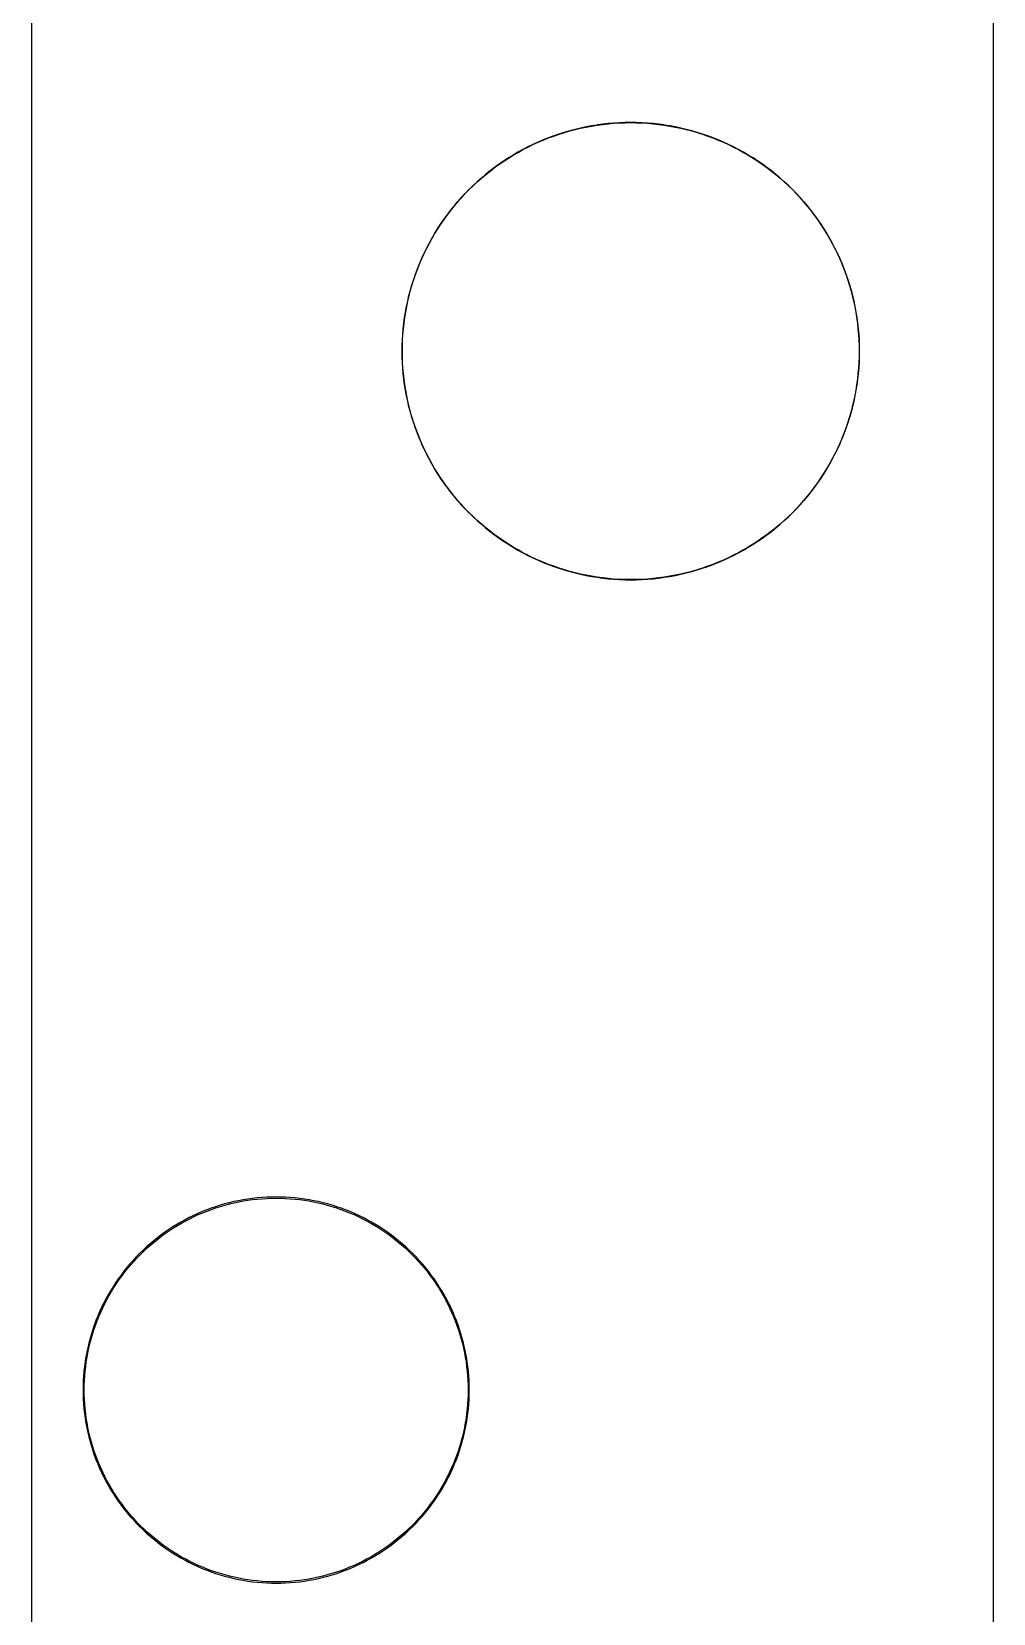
# Model space of a CAD drawing. Extents: x 4 to 24, y 9 to 138.
# Drawn here: x 3.97 to 23.95, y 39.23 to 72.11 of the extents above; entities that cross this region are included whole.
import ezdxf

# ---------------------------------------------------------------- set-up
doc = ezdxf.new("R2010")
doc.units = 0

msp = doc.modelspace()

# ---------------------------------------------------------------- linework, layer by layer
at = {"color": 5, "true_color": 0x0000ff}
msp.add_polyline3d([(23.94788, 9.25398, 0), (23.94788, 137.7541, 0), (3.96798, 137.7541, 0), (3.96798, 9.25398, 0), (23.94788, 9.25398, 0)], close=True, dxfattribs=at)
at = {"color": 34, "true_color": 0x008000}
for points in [[(3.96799, 9.25398, 0), (23.94788, 9.25398, 0), (23.94788, 137.75411, 0), (3.96799, 137.75411, 0), (3.96799, 9.25398, 0)], [(16.2974, 70.21576, 0), (16.18081, 70.21144, 0), (16.06448, 70.20433, 0), (15.9484, 70.19441, 0), (15.83258, 70.18147, 0), (15.71701, 70.16597, 0), (15.71661, 70.16591, 0), (15.60196, 70.14743, 0), (15.60194, 70.14743, 0), (15.60155, 70.14736, 0), (15.487, 70.12603, 0), (15.37295, 70.1019, 0), (15.25941, 70.07498, 0), (15.14664, 70.04526, 0), (15.03462, 70.01275, 0), (14.92363, 69.97744, 0), (14.81339, 69.93959, 0), (14.70417, 69.89895, 0), (14.59571, 69.85552, 0), (14.48878, 69.8098, 0), (14.38261, 69.76129, 0), (14.27796, 69.70998, 0), (14.2776, 69.7098, 0), (14.17397, 69.6562, 0), (14.07186, 69.59981, 0), (13.97128, 69.54114, 0), (13.87197, 69.48018, 0), (13.77418, 69.41643, 0), (13.67816, 69.35064, 0), (13.58368, 69.28232, 0), (13.49097, 69.21169, 0), (13.39978, 69.13881, 0), (13.31063, 69.06388, 0), (13.22325, 68.98666, 0), (13.13791, 68.90716, 0), (13.05434, 68.82588, 0), (13.05406, 68.82559, 0), (12.97278, 68.74203, 0), (12.89328, 68.65669, 0), (12.81606, 68.56931, 0), (12.74113, 68.48016, 0), (12.66823, 68.38897, 0), (12.59762, 68.29626, 0), (12.5293, 68.20177, 0), (12.46351, 68.10576, 0), (12.39976, 68.00797, 0), (12.3388, 67.90866, 0), (12.28012, 67.80807, 0), (12.22373, 67.70596, 0), (12.17014, 67.60232, 0), (12.16996, 67.60198, 0), (12.11865, 67.49733, 0), (12.07014, 67.39116, 0), (12.02442, 67.28422, 0), (11.98098, 67.17577, 0), (11.94034, 67.06655, 0), (11.9025, 66.95631, 0), (11.86719, 66.84531, 0), (11.83468, 66.7333, 0), (11.80496, 66.62052, 0), (11.77804, 66.50699, 0), (11.75391, 66.39294, 0), (11.73257, 66.27839, 0), (11.73251, 66.27799, 0), (11.73251, 66.27797, 0), (11.71403, 66.16332, 0), (11.71397, 66.16293, 0), (11.69847, 66.04736, 0), (11.68552, 65.93154, 0), (11.67561, 65.81546, 0), (11.6685, 65.69913, 0), (11.66418, 65.58253, 0), (11.66266, 65.46596, 0), (11.66418, 65.34936, 0), (11.6685, 65.23278, 0), (11.67561, 65.11645, 0), (11.68552, 65.00037, 0), (11.69847, 64.88455, 0), (11.71397, 64.76898, 0), (11.71403, 64.76859, 0), (11.73257, 64.65352, 0), (11.75391, 64.53897, 0), (11.77804, 64.42492, 0), (11.80496, 64.31139, 0), (11.83468, 64.19861, 0), (11.86719, 64.0866, 0), (11.9025, 63.9756, 0), (11.94034, 63.86536, 0), (11.98098, 63.75614, 0), (12.02442, 63.64768, 0), (12.07014, 63.54075, 0), (12.11865, 63.43458, 0), (12.11883, 63.43422, 0), (12.16996, 63.32993, 0), (12.17014, 63.32958, 0), (12.22373, 63.22594, 0), (12.28012, 63.12384, 0), (12.3388, 63.02325, 0), (12.39976, 62.92394, 0), (12.46351, 62.82615, 0), (12.5293, 62.73014, 0), (12.59762, 62.63565, 0), (12.66823, 62.54294, 0), (12.74113, 62.45175, 0), (12.81606, 62.3626, 0), (12.89328, 62.27522, 0), (12.97278, 62.18988, 0), (13.05406, 62.10631, 0), (13.05434, 62.10603, 0), (13.13791, 62.02475, 0), (13.22325, 61.94525, 0), (13.31063, 61.86803, 0), (13.39978, 61.7931, 0), (13.49097, 61.72021, 0), (13.58368, 61.64959, 0), (13.67816, 61.58127, 0), (13.77418, 61.51548, 0), (13.87197, 61.45173, 0), (13.97128, 61.39077, 0), (14.07186, 61.33209, 0), (14.17397, 61.27571, 0), (14.2776, 61.22211, 0), (14.27796, 61.22193, 0), (14.38261, 61.17062, 0), (14.48878, 61.12211, 0), (14.59571, 61.07639, 0), (14.70417, 61.03296, 0), (14.81339, 60.99232, 0), (14.92363, 60.95447, 0), (15.03462, 60.91916, 0), (15.14664, 60.88665, 0), (15.25941, 60.85693, 0), (15.37295, 60.83001, 0), (15.487, 60.80588, 0), (15.60155, 60.78454, 0), (15.71661, 60.766, 0), (15.71701, 60.76594, 0), (15.83258, 60.75044, 0), (15.9484, 60.73749, 0), (16.06448, 60.72758, 0), (16.18081, 60.72047, 0), (16.2974, 60.71615, 0), (16.41397, 60.71463, 0), (16.53057, 60.71615, 0), (16.64716, 60.72047, 0), (16.76349, 60.72758, 0), (16.87956, 60.73749, 0), (16.99539, 60.75044, 0), (17.11095, 60.76594, 0), (17.11135, 60.766, 0), (17.22641, 60.78454, 0), (17.34096, 60.80588, 0), (17.45501, 60.83001, 0), (17.56854, 60.85693, 0), (17.68133, 60.88665, 0), (17.79334, 60.91916, 0), (17.90434, 60.95447, 0), (18.01457, 60.99232, 0), (18.1238, 61.03296, 0), (18.23225, 61.07639, 0), (18.33918, 61.12211, 0), (18.44536, 61.17062, 0), (18.55001, 61.22193, 0), (18.55036, 61.22211, 0), (18.65364, 61.27553, 0), (18.65399, 61.27571, 0), (18.7561, 61.33209, 0), (18.85669, 61.39077, 0), (18.956, 61.45173, 0), (19.05379, 61.51548, 0), (19.1498, 61.58127, 0), (19.24429, 61.64959, 0), (19.337, 61.72021, 0), (19.42819, 61.7931, 0), (19.51734, 61.86803, 0), (19.60472, 61.94525, 0), (19.69006, 62.02475, 0), (19.77363, 62.10603, 0), (19.77391, 62.10631, 0), (19.85519, 62.18988, 0), (19.93469, 62.27522, 0), (20.0119, 62.3626, 0), (20.08683, 62.45175, 0), (20.15973, 62.54294, 0), (20.23034, 62.63565, 0), (20.29867, 62.73014, 0), (20.36446, 62.82615, 0), (20.42821, 62.92394, 0), (20.48917, 63.02325, 0), (20.54784, 63.12384, 0), (20.60423, 63.22594, 0), (20.65783, 63.32958, 0), (20.65801, 63.32993, 0), (20.70912, 63.43422, 0), (20.7093, 63.43458, 0), (20.75782, 63.54075, 0), (20.80355, 63.64768, 0), (20.84697, 63.75614, 0), (20.88761, 63.86536, 0), (20.92547, 63.9756, 0), (20.96077, 64.0866, 0), (20.99329, 64.19861, 0), (21.023, 64.31139, 0), (21.04993, 64.42492, 0), (21.07406, 64.53897, 0), (21.09539, 64.65352, 0), (21.09546, 64.65392, 0), (21.09546, 64.65394, 0), (21.11394, 64.76859, 0), (21.114, 64.76898, 0), (21.12949, 64.88455, 0), (21.14245, 65.00037, 0), (21.15235, 65.11645, 0), (21.15947, 65.23278, 0), (21.16378, 65.34936, 0), (21.16531, 65.46596, 0), (21.16378, 65.58253, 0), (21.15947, 65.69913, 0), (21.15235, 65.81546, 0), (21.14245, 65.93154, 0), (21.12949, 66.04736, 0), (21.114, 66.16293, 0), (21.11394, 66.16332, 0), (21.09546, 66.27797, 0), (21.09546, 66.27799, 0), (21.09539, 66.27839, 0), (21.07406, 66.39294, 0), (21.04993, 66.50699, 0), (21.023, 66.62052, 0), (20.99329, 66.7333, 0), (20.96077, 66.84531, 0), (20.92547, 66.95631, 0), (20.88761, 67.06655, 0), (20.84697, 67.17577, 0), (20.80355, 67.28422, 0), (20.75782, 67.39116, 0), (20.7093, 67.49733, 0), (20.65801, 67.60198, 0), (20.65783, 67.60232, 0), (20.60423, 67.70596, 0), (20.54784, 67.80807, 0), (20.48917, 67.90866, 0), (20.42821, 68.00797, 0), (20.36446, 68.10576, 0), (20.29867, 68.20177, 0), (20.23034, 68.29626, 0), (20.15973, 68.38897, 0), (20.08683, 68.48016, 0), (20.0119, 68.56931, 0), (19.93469, 68.65669, 0), (19.85519, 68.74203, 0), (19.77391, 68.82559, 0), (19.77363, 68.82588, 0), (19.69006, 68.90716, 0), (19.60472, 68.98666, 0), (19.51734, 69.06388, 0), (19.42819, 69.13881, 0), (19.337, 69.21169, 0), (19.24429, 69.28232, 0), (19.1498, 69.35064, 0), (19.05379, 69.41643, 0), (18.956, 69.48018, 0), (18.85669, 69.54114, 0), (18.7561, 69.59981, 0), (18.65399, 69.6562, 0), (18.55036, 69.7098, 0), (18.55001, 69.70998, 0), (18.44536, 69.76129, 0), (18.33918, 69.8098, 0), (18.23225, 69.85552, 0), (18.1238, 69.89895, 0), (18.01457, 69.93959, 0), (17.90434, 69.97744, 0), (17.79334, 70.01275, 0), (17.68133, 70.04526, 0), (17.56854, 70.07498, 0), (17.45501, 70.1019, 0), (17.34096, 70.12603, 0), (17.22641, 70.14736, 0), (17.22601, 70.14743, 0), (17.22599, 70.14743, 0), (17.11135, 70.16591, 0), (17.11095, 70.16597, 0), (16.99539, 70.18147, 0), (16.87956, 70.19441, 0), (16.76349, 70.20433, 0), (16.64716, 70.21144, 0), (16.53057, 70.21576, 0), (16.41397, 70.21728, 0), (16.2974, 70.21576, 0)], [(16.64716, 60.72301, 0), (16.53057, 60.71869, 0), (16.41397, 60.71717, 0), (16.2974, 60.71869, 0), (16.18081, 60.72301, 0), (16.06448, 60.73012, 0), (15.9484, 60.74003, 0), (15.83258, 60.75298, 0), (15.71712, 60.76847, 0), (15.60234, 60.78696, 0), (15.48778, 60.80829, 0), (15.37374, 60.83242, 0), (15.2602, 60.85935, 0), (15.14742, 60.88907, 0), (15.03541, 60.92158, 0), (14.92441, 60.95688, 0), (14.81418, 60.99473, 0), (14.70496, 61.03537, 0), (14.5965, 61.0788, 0), (14.48956, 61.12452, 0), (14.38339, 61.17304, 0), (14.27897, 61.22424, 0), (14.17547, 61.27776, 0), (14.07336, 61.33415, 0), (13.97277, 61.39282, 0), (13.87346, 61.45378, 0), (13.77567, 61.51754, 0), (13.67966, 61.58332, 0), (13.58517, 61.65165, 0), (13.49246, 61.72226, 0), (13.40127, 61.79516, 0), (13.31212, 61.87009, 0), (13.22474, 61.9473, 0), (13.1394, 62.02681, 0), (13.05597, 62.10795, 0), (12.97483, 62.19137, 0), (12.89533, 62.27672, 0), (12.81812, 62.36409, 0), (12.74319, 62.45325, 0), (12.67029, 62.54443, 0), (12.59968, 62.63714, 0), (12.53135, 62.73163, 0), (12.46556, 62.82764, 0), (12.40181, 62.92543, 0), (12.34085, 63.02475, 0), (12.28218, 63.12533, 0), (12.22579, 63.22744, 0), (12.17237, 63.33072, 0), (12.12107, 63.43536, 0), (12.07255, 63.54154, 0), (12.02683, 63.64847, 0), (11.9834, 63.75693, 0), (11.94276, 63.86615, 0), (11.90491, 63.97638, 0), (11.86961, 64.08738, 0), (11.83709, 64.1994, 0), (11.80738, 64.31216, 0), (11.78045, 64.4257, 0), (11.75632, 64.53976, 0), (11.73499, 64.6543, 0), (11.71651, 64.76896, 0), (11.71651, 64.76898, 0), (11.70101, 64.88455, 0), (11.68806, 65.00037, 0), (11.67815, 65.11645, 0), (11.67104, 65.23278, 0), (11.66672, 65.34936, 0), (11.6652, 65.46596, 0), (11.66672, 65.58253, 0), (11.67104, 65.69913, 0), (11.67815, 65.81546, 0), (11.68806, 65.93154, 0), (11.70101, 66.04736, 0), (11.71651, 66.16293, 0), (11.71651, 66.16294, 0), (11.73499, 66.2776, 0), (11.75632, 66.39215, 0), (11.78045, 66.5062, 0), (11.80738, 66.61973, 0), (11.83709, 66.73251, 0), (11.86961, 66.84453, 0), (11.90491, 66.95553, 0), (11.94276, 67.06576, 0), (11.9834, 67.17498, 0), (12.02683, 67.28344, 0), (12.07255, 67.39037, 0), (12.12107, 67.49655, 0), (12.17235, 67.60115, 0), (12.22579, 67.70447, 0), (12.28218, 67.80658, 0), (12.34085, 67.90716, 0), (12.40181, 68.00648, 0), (12.46556, 68.10427, 0), (12.53135, 68.20028, 0), (12.59968, 68.29477, 0), (12.67029, 68.38748, 0), (12.74319, 68.47866, 0), (12.81812, 68.56782, 0), (12.89533, 68.65519, 0), (12.97483, 68.74054, 0), (13.05597, 68.82396, 0), (13.1394, 68.9051, 0), (13.22474, 68.98461, 0), (13.31212, 69.06182, 0), (13.40127, 69.13675, 0), (13.49246, 69.20965, 0), (13.58517, 69.28026, 0), (13.67966, 69.34859, 0), (13.77567, 69.41437, 0), (13.87346, 69.47812, 0), (13.97277, 69.53909, 0), (14.07336, 69.59775, 0), (14.17547, 69.65415, 0), (14.27897, 69.70767, 0), (14.38339, 69.75887, 0), (14.48956, 69.80739, 0), (14.5965, 69.85311, 0), (14.70496, 69.89654, 0), (14.81418, 69.93718, 0), (14.92441, 69.97503, 0), (15.03541, 70.01033, 0), (15.14742, 70.04284, 0), (15.2602, 70.07256, 0), (15.37374, 70.09949, 0), (15.48778, 70.12362, 0), (15.60234, 70.14494, 0), (15.71712, 70.16344, 0), (15.83258, 70.17892, 0), (15.9484, 70.19188, 0), (16.06448, 70.20178, 0), (16.18081, 70.2089, 0), (16.2974, 70.21321, 0), (16.41397, 70.21474, 0), (16.53057, 70.21321, 0), (16.64716, 70.2089, 0), (16.76349, 70.20178, 0), (16.87956, 70.19188, 0), (16.99539, 70.17892, 0), (17.1109, 70.16344, 0), (17.22563, 70.14494, 0), (17.34018, 70.12362, 0), (17.45423, 70.09949, 0), (17.56777, 70.07256, 0), (17.68054, 70.04284, 0), (17.79256, 70.01033, 0), (17.90355, 69.97503, 0), (18.01379, 69.93718, 0), (18.12301, 69.89654, 0), (18.23147, 69.85311, 0), (18.3384, 69.80739, 0), (18.44456, 69.75887, 0), (18.54921, 69.70756, 0), (18.6525, 69.65415, 0), (18.75461, 69.59775, 0), (18.85519, 69.53909, 0), (18.95451, 69.47812, 0), (19.0523, 69.41437, 0), (19.1483, 69.34859, 0), (19.2428, 69.28026, 0), (19.33551, 69.20965, 0), (19.42669, 69.13675, 0), (19.51585, 69.06182, 0), (19.60322, 68.98461, 0), (19.68856, 68.9051, 0), (19.77199, 68.82396, 0), (19.85313, 68.74054, 0), (19.93263, 68.65519, 0), (20.00985, 68.56782, 0), (20.08477, 68.47866, 0), (20.15768, 68.38748, 0), (20.22829, 68.29477, 0), (20.29662, 68.20028, 0), (20.3624, 68.10427, 0), (20.42616, 68.00648, 0), (20.48712, 67.90716, 0), (20.54579, 67.80658, 0), (20.60218, 67.70447, 0), (20.65561, 67.60115, 0), (20.7069, 67.49655, 0), (20.75541, 67.39037, 0), (20.80113, 67.28344, 0), (20.84457, 67.17498, 0), (20.88521, 67.06576, 0), (20.92305, 66.95553, 0), (20.95836, 66.84453, 0), (20.99087, 66.73251, 0), (21.02059, 66.61973, 0), (21.04751, 66.5062, 0), (21.07164, 66.39215, 0), (21.09298, 66.2776, 0), (21.11147, 66.16283, 0), (21.12695, 66.04736, 0), (21.13991, 65.93154, 0), (21.14981, 65.81546, 0), (21.15692, 65.69913, 0), (21.16124, 65.58253, 0), (21.16277, 65.46596, 0), (21.16124, 65.34936, 0), (21.15692, 65.23278, 0), (21.14981, 65.11645, 0), (21.13991, 65.00037, 0), (21.12695, 64.88455, 0), (21.11146, 64.76898, 0), (21.11146, 64.76896, 0), (21.09298, 64.6543, 0), (21.07164, 64.53976, 0), (21.04751, 64.4257, 0), (21.02059, 64.31216, 0), (20.99087, 64.1994, 0), (20.95836, 64.08738, 0), (20.92305, 63.97638, 0), (20.88521, 63.86615, 0), (20.84457, 63.75693, 0), (20.80113, 63.64847, 0), (20.75541, 63.54154, 0), (20.7069, 63.43536, 0), (20.65559, 63.33072, 0), (20.60218, 63.22744, 0), (20.54579, 63.12533, 0), (20.48712, 63.02475, 0), (20.42616, 62.92543, 0), (20.3624, 62.82764, 0), (20.29662, 62.73163, 0), (20.22829, 62.63714, 0), (20.15768, 62.54443, 0), (20.08477, 62.45325, 0), (20.00985, 62.36409, 0), (19.93263, 62.27672, 0), (19.85313, 62.19137, 0), (19.77199, 62.10795, 0), (19.68856, 62.02681, 0), (19.60322, 61.9473, 0), (19.51585, 61.87009, 0), (19.42669, 61.79516, 0), (19.33551, 61.72226, 0), (19.2428, 61.65165, 0), (19.1483, 61.58332, 0), (19.0523, 61.51754, 0), (18.95451, 61.45378, 0), (18.85519, 61.39282, 0), (18.75461, 61.33415, 0), (18.6525, 61.27776, 0), (18.54922, 61.22435, 0), (18.54921, 61.22435, 0), (18.44456, 61.17304, 0), (18.3384, 61.12452, 0), (18.23147, 61.0788, 0), (18.12301, 61.03537, 0), (18.01379, 60.99473, 0), (17.90355, 60.95688, 0), (17.79256, 60.92158, 0), (17.68054, 60.88907, 0), (17.56777, 60.85935, 0), (17.45423, 60.83242, 0), (17.34018, 60.80829, 0), (17.22563, 60.78696, 0), (17.1109, 60.76847, 0), (16.99539, 60.75298, 0), (16.87956, 60.74003, 0), (16.76349, 60.73012, 0), (16.64716, 60.72301, 0)], [(8.94994, 47.88738, 0), (8.85164, 47.88382, 0), (8.75385, 47.87773, 0), (8.65581, 47.86934, 0), (8.55827, 47.85868, 0), (8.46099, 47.84547, 0), (8.45706, 47.84485, 0), (8.36029, 47.8291, 0), (8.26376, 47.81106, 0), (8.16776, 47.79074, 0), (8.07225, 47.76814, 0), (7.97726, 47.74325, 0), (7.88302, 47.71581, 0), (7.7893, 47.6861, 0), (7.69659, 47.65409, 0), (7.60439, 47.62006, 0), (7.51345, 47.58348, 0), (7.42303, 47.54487, 0), (7.33388, 47.50398, 0), (7.24574, 47.4608, 0), (7.2422, 47.45899, 0), (7.15482, 47.41378, 0), (7.06897, 47.36654, 0), (6.98413, 47.31726, 0), (6.90057, 47.2657, 0), (6.81827, 47.21211, 0), (6.73725, 47.15648, 0), (6.65774, 47.09908, 0), (6.57951, 47.03964, 0), (6.50306, 46.97817, 0), (6.42787, 46.91518, 0), (6.35421, 46.8499, 0), (6.28233, 46.7831, 0), (6.21197, 46.71477, 0), (6.20916, 46.71196, 0), (6.14084, 46.64161, 0), (6.07404, 46.56972, 0), (6.00876, 46.49606, 0), (5.94577, 46.42088, 0), (5.8843, 46.34443, 0), (5.82486, 46.26619, 0), (5.76746, 46.18669, 0), (5.71183, 46.10567, 0), (5.65824, 46.02337, 0), (5.60668, 45.9398, 0), (5.5574, 45.85497, 0), (5.51016, 45.76912, 0), (5.46494, 45.68174, 0), (5.46314, 45.6782, 0), (5.41996, 45.59006, 0), (5.37907, 45.50091, 0), (5.34046, 45.41048, 0), (5.30388, 45.31955, 0), (5.26985, 45.22735, 0), (5.23784, 45.13464, 0), (5.20812, 45.04091, 0), (5.18069, 44.94668, 0), (5.1558, 44.85168, 0), (5.13319, 44.75618, 0), (5.11287, 44.66017, 0), (5.09483, 44.56365, 0), (5.07909, 44.46687, 0), (5.07847, 44.46295, 0), (5.06526, 44.36567, 0), (5.0546, 44.26813, 0), (5.04621, 44.17009, 0), (5.04012, 44.0723, 0), (5.03655, 43.974, 0), (5.03529, 43.87596, 0), (5.03655, 43.77791, 0), (5.04012, 43.67961, 0), (5.04621, 43.58182, 0), (5.0546, 43.48378, 0), (5.06526, 43.38624, 0), (5.07847, 43.28896, 0), (5.07909, 43.28504, 0), (5.09483, 43.18826, 0), (5.11287, 43.09174, 0), (5.13319, 42.99573, 0), (5.1558, 42.90023, 0), (5.18069, 42.80523, 0), (5.20812, 42.711, 0), (5.23784, 42.61727, 0), (5.26985, 42.52456, 0), (5.30388, 42.43236, 0), (5.34046, 42.34143, 0), (5.37907, 42.251, 0), (5.41996, 42.16185, 0), (5.46314, 42.07371, 0), (5.46494, 42.07017, 0), (5.51016, 41.98279, 0), (5.5574, 41.89694, 0), (5.60668, 41.8121, 0), (5.65824, 41.72854, 0), (5.71183, 41.64624, 0), (5.76746, 41.56521, 0), (5.82486, 41.48572, 0), (5.8843, 41.40748, 0), (5.94577, 41.33103, 0), (6.00876, 41.25585, 0), (6.07404, 41.18219, 0), (6.14084, 41.1103, 0), (6.20916, 41.03994, 0), (6.21197, 41.03714, 0), (6.28233, 40.96881, 0), (6.35421, 40.902, 0), (6.42787, 40.83673, 0), (6.50306, 40.77373, 0), (6.57951, 40.71226, 0), (6.65774, 40.65283, 0), (6.73725, 40.59543, 0), (6.81827, 40.5398, 0), (6.90057, 40.48621, 0), (6.98413, 40.43465, 0), (7.06897, 40.38537, 0), (7.15482, 40.33813, 0), (7.2422, 40.29292, 0), (7.24574, 40.29111, 0), (7.33388, 40.24792, 0), (7.42303, 40.20704, 0), (7.51345, 40.16843, 0), (7.60439, 40.13185, 0), (7.69659, 40.09782, 0), (7.7893, 40.06581, 0), (7.88302, 40.03609, 0), (7.97726, 40.00866, 0), (8.07225, 39.98377, 0), (8.16776, 39.96117, 0), (8.26376, 39.94084, 0), (8.36029, 39.92281, 0), (8.45706, 39.90706, 0), (8.46099, 39.90644, 0), (8.55827, 39.89323, 0), (8.65581, 39.88257, 0), (8.75385, 39.87418, 0), (8.85164, 39.86809, 0), (8.94994, 39.86453, 0), (9.04798, 39.86325, 0), (9.14603, 39.86453, 0), (9.24433, 39.86809, 0), (9.34212, 39.87418, 0), (9.44016, 39.88257, 0), (9.53769, 39.89323, 0), (9.63498, 39.90644, 0), (9.6389, 39.90706, 0), (9.73568, 39.92281, 0), (9.8322, 39.94084, 0), (9.92821, 39.96117, 0), (10.02371, 39.98377, 0), (10.11871, 40.00866, 0), (10.21294, 40.03609, 0), (10.30667, 40.06581, 0), (10.39938, 40.09782, 0), (10.49158, 40.13185, 0), (10.58251, 40.16843, 0), (10.67294, 40.20704, 0), (10.76209, 40.24792, 0), (10.85023, 40.29111, 0), (10.85377, 40.29292, 0), (10.94114, 40.33813, 0), (11.027, 40.38537, 0), (11.11183, 40.43465, 0), (11.1954, 40.48621, 0), (11.27769, 40.5398, 0), (11.35872, 40.59543, 0), (11.43822, 40.65283, 0), (11.51645, 40.71226, 0), (11.59291, 40.77373, 0), (11.66809, 40.83673, 0), (11.74175, 40.902, 0), (11.81363, 40.96881, 0), (11.88399, 41.03714, 0), (11.8868, 41.03994, 0), (11.95513, 41.1103, 0), (12.02193, 41.18219, 0), (12.08721, 41.25585, 0), (12.1502, 41.33103, 0), (12.21167, 41.40748, 0), (12.2711, 41.48572, 0), (12.32851, 41.56521, 0), (12.38413, 41.64624, 0), (12.43773, 41.72854, 0), (12.48929, 41.8121, 0), (12.53857, 41.89694, 0), (12.58581, 41.98279, 0), (12.63102, 42.07017, 0), (12.63283, 42.07371, 0), (12.67601, 42.16185, 0), (12.7169, 42.251, 0), (12.75551, 42.34143, 0), (12.79208, 42.43236, 0), (12.82612, 42.52456, 0), (12.85812, 42.61727, 0), (12.88784, 42.711, 0), (12.91527, 42.80523, 0), (12.94017, 42.90023, 0), (12.96277, 42.99573, 0), (12.98309, 43.09174, 0), (13.00113, 43.18826, 0), (13.01687, 43.28504, 0), (13.0175, 43.28896, 0), (13.0307, 43.38624, 0), (13.04137, 43.48378, 0), (13.04975, 43.58182, 0), (13.05585, 43.67961, 0), (13.05941, 43.77791, 0), (13.06068, 43.87596, 0), (13.05941, 43.974, 0), (13.05585, 44.0723, 0), (13.04975, 44.17009, 0), (13.04137, 44.26813, 0), (13.0307, 44.36567, 0), (13.0175, 44.46295, 0), (13.01687, 44.46687, 0), (13.00113, 44.56365, 0), (12.98309, 44.66017, 0), (12.96277, 44.75618, 0), (12.94017, 44.85168, 0), (12.91527, 44.94668, 0), (12.88784, 45.04091, 0), (12.85812, 45.13464, 0), (12.82612, 45.22735, 0), (12.79208, 45.31955, 0), (12.75551, 45.41048, 0), (12.7169, 45.50091, 0), (12.67601, 45.59006, 0), (12.63283, 45.6782, 0), (12.63102, 45.68174, 0), (12.58581, 45.76912, 0), (12.53857, 45.85497, 0), (12.48929, 45.9398, 0), (12.43773, 46.02337, 0), (12.38413, 46.10567, 0), (12.32851, 46.18669, 0), (12.2711, 46.26619, 0), (12.21167, 46.34443, 0), (12.1502, 46.42088, 0), (12.08721, 46.49606, 0), (12.02193, 46.56972, 0), (11.95513, 46.64161, 0), (11.8868, 46.71196, 0), (11.88399, 46.71477, 0), (11.81363, 46.7831, 0), (11.74175, 46.8499, 0), (11.66809, 46.91518, 0), (11.59291, 46.97817, 0), (11.51645, 47.03964, 0), (11.43822, 47.09908, 0), (11.35872, 47.15648, 0), (11.27769, 47.21211, 0), (11.1954, 47.2657, 0), (11.11183, 47.31726, 0), (11.027, 47.36654, 0), (10.94114, 47.41378, 0), (10.85377, 47.45899, 0), (10.85023, 47.4608, 0), (10.76209, 47.50398, 0), (10.67294, 47.54487, 0), (10.58251, 47.58348, 0), (10.49158, 47.62006, 0), (10.39938, 47.65409, 0), (10.30667, 47.6861, 0), (10.21294, 47.71581, 0), (10.11871, 47.74325, 0), (10.02371, 47.76814, 0), (9.92821, 47.79074, 0), (9.8322, 47.81106, 0), (9.73568, 47.8291, 0), (9.6389, 47.84485, 0), (9.63498, 47.84547, 0), (9.53769, 47.85868, 0), (9.44016, 47.86934, 0), (9.34212, 47.87773, 0), (9.24433, 47.88382, 0), (9.14603, 47.88738, 0), (9.04798, 47.88865, 0), (8.94994, 47.88738, 0)], [(9.24433, 39.89349, 0), (9.14603, 39.88993, 0), (9.04798, 39.88866, 0), (8.94994, 39.88993, 0), (8.85164, 39.89349, 0), (8.75385, 39.89958, 0), (8.65581, 39.90797, 0), (8.55827, 39.91863, 0), (8.46166, 39.93175, 0), (8.36814, 39.94697, 0), (8.27162, 39.965, 0), (8.17561, 39.98532, 0), (8.0801, 40.00793, 0), (7.98511, 40.03282, 0), (7.89087, 40.06025, 0), (7.79715, 40.08997, 0), (7.70444, 40.12198, 0), (7.61224, 40.15601, 0), (7.5213, 40.19259, 0), (7.43088, 40.2312, 0), (7.34173, 40.27209, 0), (7.25474, 40.31471, 0), (7.16975, 40.35868, 0), (7.0839, 40.40592, 0), (6.99906, 40.4552, 0), (6.9155, 40.50676, 0), (6.8332, 40.56035, 0), (6.75218, 40.61598, 0), (6.67267, 40.67338, 0), (6.59444, 40.73281, 0), (6.51799, 40.79428, 0), (6.4428, 40.85728, 0), (6.36914, 40.92255, 0), (6.29726, 40.98936, 0), (6.22816, 41.05647, 0), (6.16139, 41.12523, 0), (6.09459, 41.19712, 0), (6.02931, 41.27078, 0), (5.96632, 41.34596, 0), (5.90485, 41.42241, 0), (5.84541, 41.50065, 0), (5.78801, 41.58015, 0), (5.73238, 41.66117, 0), (5.67879, 41.74347, 0), (5.62723, 41.82703, 0), (5.57795, 41.91187, 0), (5.53071, 41.99772, 0), (5.48691, 42.08236, 0), (5.44412, 42.1697, 0), (5.40322, 42.25885, 0), (5.36462, 42.34928, 0), (5.32804, 42.44021, 0), (5.294, 42.53241, 0), (5.262, 42.62512, 0), (5.23228, 42.71885, 0), (5.20485, 42.81308, 0), (5.17996, 42.90808, 0), (5.15735, 43.00358, 0), (5.13703, 43.09959, 0), (5.119, 43.19611, 0), (5.10371, 43.29005, 0), (5.09066, 43.38624, 0), (5.08, 43.48378, 0), (5.07161, 43.58182, 0), (5.06552, 43.67961, 0), (5.06196, 43.77791, 0), (5.06069, 43.87596, 0), (5.06196, 43.974, 0), (5.06552, 44.0723, 0), (5.07161, 44.17009, 0), (5.08, 44.26813, 0), (5.09066, 44.36567, 0), (5.10371, 44.46186, 0), (5.119, 44.5558, 0), (5.13703, 44.65232, 0), (5.15735, 44.74833, 0), (5.17996, 44.84383, 0), (5.20485, 44.93883, 0), (5.23228, 45.03306, 0), (5.262, 45.12679, 0), (5.294, 45.2195, 0), (5.32804, 45.3117, 0), (5.36462, 45.40263, 0), (5.40322, 45.49306, 0), (5.44412, 45.58221, 0), (5.48691, 45.66955, 0), (5.53071, 45.75419, 0), (5.57795, 45.84004, 0), (5.62723, 45.92487, 0), (5.67879, 46.00844, 0), (5.73238, 46.09074, 0), (5.78801, 46.17176, 0), (5.84541, 46.25126, 0), (5.90485, 46.3295, 0), (5.96632, 46.40595, 0), (6.02931, 46.48113, 0), (6.09459, 46.55479, 0), (6.16139, 46.62668, 0), (6.22833, 46.6956, 0), (6.29726, 46.76255, 0), (6.36914, 46.82935, 0), (6.4428, 46.89463, 0), (6.51799, 46.95762, 0), (6.59444, 47.01909, 0), (6.67267, 47.07853, 0), (6.75218, 47.13593, 0), (6.8332, 47.19156, 0), (6.9155, 47.24515, 0), (6.99906, 47.29671, 0), (7.0839, 47.34599, 0), (7.16975, 47.39323, 0), (7.25474, 47.4372, 0), (7.34173, 47.47982, 0), (7.43088, 47.52071, 0), (7.5213, 47.55932, 0), (7.61224, 47.5959, 0), (7.70444, 47.62993, 0), (7.79715, 47.66194, 0), (7.89087, 47.69166, 0), (7.98511, 47.71909, 0), (8.0801, 47.74398, 0), (8.17561, 47.76659, 0), (8.27162, 47.78691, 0), (8.36814, 47.80494, 0), (8.46166, 47.82016, 0), (8.55827, 47.83327, 0), (8.65581, 47.84394, 0), (8.75385, 47.85232, 0), (8.85164, 47.85842, 0), (8.94994, 47.86198, 0), (9.04798, 47.86325, 0), (9.14603, 47.86198, 0), (9.24433, 47.85842, 0), (9.34212, 47.85232, 0), (9.44016, 47.84394, 0), (9.53769, 47.83327, 0), (9.63426, 47.82017, 0), (9.72783, 47.80494, 0), (9.82435, 47.78691, 0), (9.92036, 47.76659, 0), (10.01586, 47.74398, 0), (10.11086, 47.71909, 0), (10.20509, 47.69166, 0), (10.29881, 47.66194, 0), (10.39153, 47.62993, 0), (10.48373, 47.5959, 0), (10.57466, 47.55932, 0), (10.66509, 47.52071, 0), (10.75424, 47.47982, 0), (10.84123, 47.43721, 0), (10.92621, 47.39323, 0), (11.01207, 47.34599, 0), (11.0969, 47.29671, 0), (11.18047, 47.24515, 0), (11.26276, 47.19156, 0), (11.34379, 47.13593, 0), (11.42329, 47.07853, 0), (11.50152, 47.01909, 0), (11.57798, 46.95762, 0), (11.65316, 46.89463, 0), (11.72682, 46.82935, 0), (11.7987, 46.76255, 0), (11.86764, 46.6956, 0), (11.93458, 46.62668, 0), (12.00138, 46.55479, 0), (12.06666, 46.48113, 0), (12.12965, 46.40595, 0), (12.19112, 46.3295, 0), (12.25055, 46.25126, 0), (12.30796, 46.17176, 0), (12.36358, 46.09074, 0), (12.41718, 46.00844, 0), (12.46874, 45.92487, 0), (12.51802, 45.84004, 0), (12.56526, 45.75419, 0), (12.60923, 45.6692, 0), (12.65185, 45.58221, 0), (12.69274, 45.49306, 0), (12.73135, 45.40263, 0), (12.76793, 45.3117, 0), (12.80196, 45.2195, 0), (12.83397, 45.12679, 0), (12.86368, 45.03306, 0), (12.89112, 44.93883, 0), (12.91601, 44.84383, 0), (12.93861, 44.74833, 0), (12.95893, 44.65232, 0), (12.97697, 44.5558, 0), (12.9922, 44.46223, 0), (13.0053, 44.36567, 0), (13.01597, 44.26813, 0), (13.02435, 44.17009, 0), (13.03045, 44.0723, 0), (13.03401, 43.974, 0), (13.03528, 43.87596, 0), (13.03401, 43.77791, 0), (13.03045, 43.67961, 0), (13.02435, 43.58182, 0), (13.01597, 43.48378, 0), (13.0053, 43.38624, 0), (12.9922, 43.28968, 0), (12.97697, 43.19611, 0), (12.95893, 43.09959, 0), (12.93861, 43.00358, 0), (12.91601, 42.90808, 0), (12.89112, 42.81308, 0), (12.86368, 42.71885, 0), (12.83397, 42.62512, 0), (12.80196, 42.53241, 0), (12.76793, 42.44021, 0), (12.73135, 42.34928, 0), (12.69274, 42.25885, 0), (12.65185, 42.1697, 0), (12.60923, 42.08271, 0), (12.56526, 41.99772, 0), (12.51802, 41.91187, 0), (12.46874, 41.82703, 0), (12.41718, 41.74347, 0), (12.36358, 41.66117, 0), (12.30796, 41.58015, 0), (12.25055, 41.50065, 0), (12.19112, 41.42241, 0), (12.12965, 41.34596, 0), (12.06666, 41.27078, 0), (12.00138, 41.19712, 0), (11.93458, 41.12523, 0), (11.86781, 41.05647, 0), (11.7987, 40.98936, 0), (11.72682, 40.92255, 0), (11.65316, 40.85728, 0), (11.57798, 40.79428, 0), (11.50152, 40.73281, 0), (11.42329, 40.67338, 0), (11.34379, 40.61598, 0), (11.26276, 40.56035, 0), (11.18047, 40.50676, 0), (11.0969, 40.4552, 0), (11.01207, 40.40592, 0), (10.92621, 40.35868, 0), (10.84123, 40.3147, 0), (10.75424, 40.27209, 0), (10.66509, 40.2312, 0), (10.57466, 40.19259, 0), (10.48373, 40.15601, 0), (10.39153, 40.12198, 0), (10.29881, 40.08997, 0), (10.20509, 40.06025, 0), (10.11086, 40.03282, 0), (10.01586, 40.00793, 0), (9.92036, 39.98532, 0), (9.82435, 39.965, 0), (9.72783, 39.94697, 0), (9.63425, 39.93174, 0), (9.53769, 39.91863, 0), (9.44016, 39.90797, 0), (9.34212, 39.89958, 0), (9.24433, 39.89349, 0)]]:
    msp.add_polyline3d(points, close=True, dxfattribs=at)

doc.saveas('drawing.dxf')
